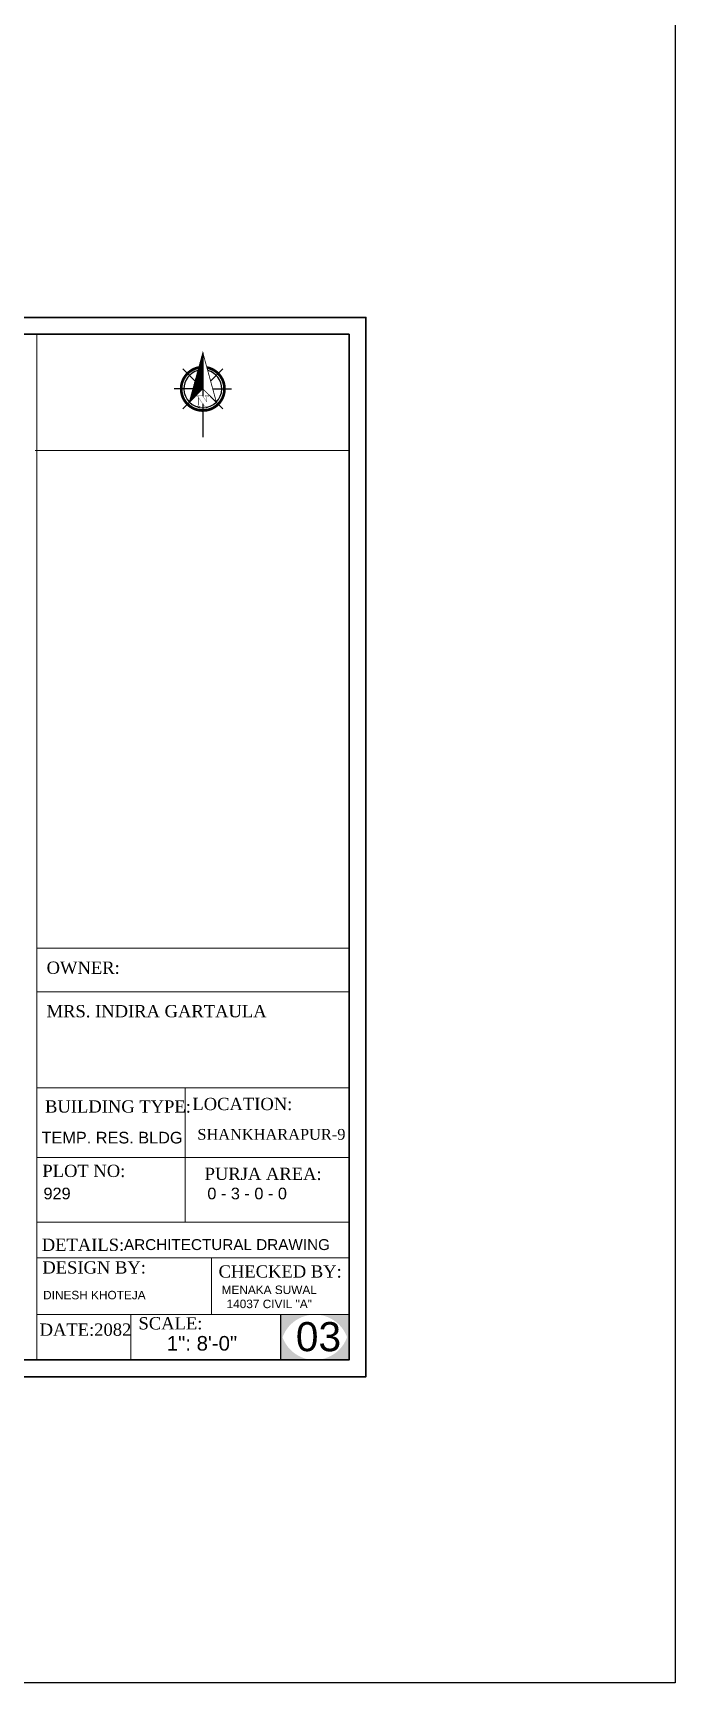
# Model space of a CAD drawing. Header units: inches. Extents: x 45643 to 78083, y -17830 to -3084.
# Drawn here: x 59446 to 59901, y -17830 to -16661 of the extents above; entities that cross this region are included whole.
import ezdxf

# ---------------------------------------------------------------- set-up
doc = ezdxf.new("R2010")
doc.units = ezdxf.units.IN
doc.header["$MEASUREMENT"] = 0
doc.layers.add('DIMENTION', color=8, linetype='Continuous')
doc.layers.add('Normal Wall', color=7, linetype='Continuous', lineweight=35, true_color=0xffaf89)
doc.layers.add('Rear Wall', color=7, linetype='Continuous', lineweight=20, true_color=0xd4e480)
for name, color, linetype, lineweight in [('REBARS', 50, 'Continuous', 20), ('Siteplan', 7, 'Continuous', 30), ('Text', 7, 'Continuous', 9)]:
    doc.layers.add(name, color=color, linetype=linetype, lineweight=lineweight)
doc.styles.get("Standard").update_dxf_attribs({"font": 'times.ttf'})
doc.styles.add('SwissBT', font='swiss.ttf', dxfattribs={"height": 12})

# ---------------------------------------------------------------- blocks, each defined once
blk = doc.blocks.new('*X798')
at = {"color": 0}
for p, q in [((145.56, -416.06), (147.62, -414)), ((145.76, -415.33), (147.62, -413.47)), ((145.96, -414.6), (147.62, -412.94)), ((146.16, -413.87), (147.62, -412.41)), ((146.36, -413.14), (147.62, -411.88)), ((146.55, -412.41), (147.62, -411.35)), ((146.75, -411.68), (147.62, -410.82)), ((146.95, -410.95), (147.62, -410.29)), ((147.15, -410.22), (147.62, -409.76)), ((147.35, -409.49), (147.62, -409.23)), ((147.55, -408.76), (147.62, -408.7)), ((143.36, -424.09), (147.62, -419.83)), ((143.56, -423.36), (147.62, -419.3)), ((143.76, -422.63), (147.62, -418.77)), ((143.96, -421.9), (147.62, -418.24)), ((144.16, -421.17), (147.62, -417.71)), ((144.36, -420.44), (147.62, -417.18)), ((144.56, -419.71), (147.62, -416.65)), ((144.76, -418.98), (147.62, -416.12)), ((144.96, -418.25), (147.62, -415.59)), ((145.16, -417.52), (147.62, -415.06)), ((145.36, -416.79), (147.62, -414.53)), ((142.76, -426.28), (147.62, -421.42)), ((142.96, -425.55), (147.62, -420.89)), ((143.16, -424.82), (147.62, -420.36))]:
    blk.add_line(p, q, dxfattribs=at)
blk = doc.blocks.new('NORTH_15')
for p, q in [((-2.87, 2.87), (-7.37, 7.37)), ((0, 3.66), (0, 10.62)), ((2.87, 2.87), (7.37, 7.37)), ((-13.37, 0), (2.72, 0)), ((5.49, 0), (17.83, 0)), ((-2.87, -2.87), (-7.37, -7.37)), ((0, -3.66), (0, -10.62)), ((2.87, -2.87), (7.37, -7.37))]:
    blk.add_line(p, q)
at = {"const_width": 1}
for points in [[(0, -8, 1), (0, 8, 0.359415), (-7.86, 1.52, 1)], [(-7.86, -1.52, 0.359415), (0, -8, 1)]]:
    blk.add_lwpolyline(points, format="xyb", dxfattribs=at)
for points, const_width in [([(4.96, -5.01), (-13.37, 0), (4.9, 5), (0, 0), (4.96, -5.01)], 0.3), ([(5.93, -1.55), (6, -1.55), (6.07, -1.54), (6.13, -1.53), (6.17, -1.52), (6.22, -1.51), (6.26, -1.49), (6.28, -1.47), (6.3, -1.45), (6.32, -1.42), (6.33, -1.39), (6.35, -1.34), (6.36, -1.29), (6.37, -1.23), (6.38, -1.16), (6.38, -1.08), (6.38, -1), (6.54, -1), (6.54, -2.34), (6.38, -2.34), (6.38, -2.3), (6.38, -2.23), (6.38, -2.16), (6.37, -2.09), (6.36, -2.04), (6.35, -1.99), (6.33, -1.95), (6.32, -1.91), (6.3, -1.88), (6.28, -1.86), (6.26, -1.83), (6.22, -1.81), (6.18, -1.8), (6.13, -1.78), (6.07, -1.77), (6.01, -1.76), (5.95, -1.76), (2.66, -1.76), (2.66, -2.34), (2.5, -2.34), (2.5, -0.16), (4.71, 1.44), (3.14, 1.44), (3.07, 1.44), (3, 1.43), (2.94, 1.42), (2.89, 1.41), (2.85, 1.4), (2.81, 1.38), (2.78, 1.36), (2.76, 1.34), (2.74, 1.31), (2.72, 1.27), (2.7, 1.22), (2.69, 1.17), (2.68, 1.11), (2.67, 1.04), (2.66, 0.97), (2.66, 0.89), (2.66, 0.87), (2.5, 0.87), (2.5, 2.21), (2.66, 2.21), (2.66, 2.17), (2.66, 2.09), (2.67, 2.03), (2.68, 1.97), (2.69, 1.91), (2.7, 1.86), (2.71, 1.82), (2.73, 1.78), (2.75, 1.76), (2.77, 1.74), (2.8, 1.72), (2.85, 1.7), (2.89, 1.68), (2.94, 1.67), (3, 1.66), (3.07, 1.66), (3.14, 1.66), (6.54, 1.66), (6.54, 0.75), (3.33, -1.55), (5.93, -1.55), (5.93, -1.55)], 0.1)]:
    blk.add_lwpolyline(points, dxfattribs=dict(const_width=const_width))
for start, end in [(90, 164.97304), (270, 90), (195.02696, 270)]:
    blk.add_arc((0, 0), 7, start, end)
at = {"rotation": 90}
blk.add_blockref('*X798', (-421.89, -147.62), dxfattribs=at)
blk = doc.blocks.new('A$C0BDB7EE9')
at = {"layer": 'Siteplan', "xscale": 2.999999999999779, "yscale": 2.999999999999779, "zscale": 2.999999999999779, "rotation": 247.8612575918487}
blk.add_blockref('NORTH_15', (20.2, 49.5), dxfattribs=at)
blk = doc.blocks.new('A$C327B4BBD')
at = {"layer": 'DIMENTION', "ltscale": 0.3, "xscale": 1.171875000000082, "yscale": 1.171875000000082, "zscale": 1.171875000000082, "rotation": 112.1387424081494}
blk.add_blockref('A$C0BDB7EE9', (16.1, 0), dxfattribs=at)

msp = doc.modelspace()

# ---------------------------------------------------------------- hatches: boundary and pattern name
msp.add_hatch(color=0).paths.add_polyline_path([(59669.69, -17568.99), (59645.38, -17568.99, -0.4142136), (59669.69, -17593.3)])
at = {"layer": 'Text'}
for points in [[(59645.38, -17568.99), (59621.07, -17568.99), (59621.07, -17593.3, -0.4142136)], [(59645.38, -17568.99), (59621.07, -17568.99), (59621.07, -17593.3, -0.4142136)], [(59669.69, -17568.99), (59645.38, -17568.99, -0.4142136), (59669.69, -17593.3)], [(59621.07, -17576.81), (59621.07, -17601.12), (59645.38, -17601.12, -0.4142136)], [(59621.07, -17576.81), (59621.07, -17601.12), (59645.38, -17601.12, -0.4142136)], [(59669.69, -17576.81, -0.4142136), (59645.38, -17601.12), (59669.69, -17601.12)], [(59669.69, -17576.81, -0.4142136), (59645.38, -17601.12), (59669.69, -17601.12)]]:
    msp.add_hatch(color=0, dxfattribs=at).paths.add_polyline_path(points)

# ---------------------------------------------------------------- linework, layer by layer
at = {"color": 0}
msp.add_line((59621.07, -17568.99), (59621.07, -17601.12), dxfattribs=at)
msp.add_line((59621.07, -17568.99), (59621.07, -17601.12), dxfattribs=at)
msp.add_lwpolyline([(57210.7, -15677.69), (59900.68, -15677.69), (59900.68, -17830.03), (57210.7, -17830.03)], close=True)
at = {"layer": 'Normal Wall'}
for points in [[(58623.6, -16862.5), (59681.6, -16862.5), (59681.6, -17613.03), (58623.6, -17613.03)], [(58623.6, -16862.5), (59681.6, -16862.5), (59681.6, -17613.03), (58623.6, -17613.03)], [(59669.69, -16874.41), (58647.41, -16874.41), (58647.41, -17601.12), (59669.69, -17601.12)], [(59669.69, -16874.41), (58647.41, -16874.41), (58647.41, -17601.12), (59669.69, -17601.12)]]:
    msp.add_lwpolyline(points, close=True, dxfattribs=at)
at = {"layer": 'Rear Wall'}
for p, q in [((59448.27, -17318.68), (59448.27, -16874.41)), ((59447.09, -16956.71), (59669.69, -16956.71)), ((59448.27, -17309.41), (59669.69, -17309.41)), ((59448.27, -17309.41), (59669.69, -17309.41)), ((59448.27, -17309.41), (59669.69, -17309.41)), ((59448.27, -17309.41), (59669.69, -17309.41)), ((59448.27, -17340.22), (59669.69, -17340.22)), ((59448.27, -17340.22), (59669.69, -17340.22)), ((59448.27, -17408.28), (59669.69, -17408.28)), ((59448.27, -17408.28), (59669.69, -17408.28)), ((59553.54, -17408.28), (59553.54, -17503.44)), ((59553.54, -17408.28), (59553.54, -17503.44)), ((59448.27, -17457.77), (59669.69, -17457.77)), ((59448.27, -17457.77), (59669.69, -17457.77)), ((59448.27, -17503.44), (59669.69, -17503.44)), ((59448.27, -17528.88), (59669.69, -17528.88)), ((59448.27, -17528.88), (59669.69, -17528.88)), ((59572.12, -17568.99), (59572.12, -17528.88)), ((59572.12, -17568.99), (59572.12, -17528.88)), ((59448.27, -17568.99), (59669.69, -17568.99)), ((59448.27, -17568.99), (59669.69, -17568.99)), ((59515.01, -17568.99), (59515.01, -17601.12)), ((59515.01, -17568.99), (59515.01, -17601.12))]:
    msp.add_line(p, q, dxfattribs=at)
msp.add_lwpolyline([(59448.27, -17309.41), (59669.69, -17309.41), (59669.69, -17601.12), (59448.27, -17601.12)], close=True, dxfattribs=at)
msp.add_lwpolyline([(59448.27, -17309.41), (59669.69, -17309.41), (59669.69, -17601.12), (59448.27, -17601.12)], close=True, dxfattribs=at)

# ---------------------------------------------------------------- block references
at = {"layer": 'REBARS', "xscale": 0.5459999999999999, "yscale": 0.5459999999999999, "zscale": 0.5459999999999999, "rotation": 270}
msp.add_blockref('A$C327B4BBD', (59565.97, -16938.49), dxfattribs=at)

# ---------------------------------------------------------------- texts
at = {"color": 0}
for s, p in [('OWNER:', (59455.27, -17327.56)), ('LOCATION:', (59558.61, -17424.11))]:
    msp.add_text(s, height=8.704, dxfattribs=at).set_placement(p)
at = {"layer": 'Text', "color": 0}
for s, height, p in [('OWNER:', 8.704, (59455.27, -17327.56)), ('MRS. INDIRA GARTAULA', 8.7044, (59455.27, -17358.37)), ('LOCATION:', 8.704, (59558.61, -17424.11)), ('CHECKED BY:', 8.7044, (59577.18, -17542.8)), ('CHECKED BY:', 8.7044, (59577.18, -17542.8)), ('SCALE:', 8.704, (59520.41, -17579.53)), ('SCALE:', 8.704, (59520.41, -17579.53)), ('DATE:2082', 8.704, (59450.32, -17584))]:
    msp.add_text(s, height=height, dxfattribs=at).set_placement(p)
at = {"layer": 'Text', "color": 0, "attachment_point": 1}
for s, insert, char_height, width in [('BUILDING TYPE:', (59454.19, -17417.19), 8.7044, 148.5551), ('BUILDING TYPE:', (59454.19, -17417.19), 8.7044, 148.5551), ('PLOT NO: ', (59452.29, -17462.8), 8.704, 138.0271), ('PLOT NO: ', (59452.29, -17462.8), 8.704, 138.0271), ('PURJA AREA:', (59567.3, -17464.9), 8.7044, 197.5821), ('PURJA AREA:', (59567.3, -17464.9), 8.7044, 197.5821), ('DETAILS: ', (59451.85, -17515.18), 8.704, 138.0271), ('DESIGN BY:', (59452.25, -17531.24), 8.704, 138.0271), ('DESIGN BY:', (59452.25, -17531.24), 8.704, 138.0271)]:
    msp.add_mtext(s, dxfattribs=dict(at, insert=insert, char_height=char_height, width=width))
at = {"layer": 'Text', "color": 0, "attachment_point": 1, "style": 'SwissBT'}
for s, insert, char_height, width in [('TEMP. RES. BLDG', (59451.69, -17439.49), 8.2555, 163.2142), ('929', (59453.07, -17479.07), 8.256, 163.2142), ('0 - 3 - 0 - 0', (59569.22, -17479.07), 8.2555, 163.2142), ('03', (59631.94, -17574.31), 20.639, 20.1585)]:
    msp.add_mtext(s, dxfattribs=dict(at, insert=insert, char_height=char_height, width=width))
at = {"layer": 'Text', "color": 0, "linetype": 'ByBlock', "insert": (59562.14, -17437.45), "char_height": 7.6711, "attachment_point": 1}
msp.add_mtext_dynamic_manual_height_columns('SHANKHARAPUR-9', width=381.0351, gutter_width=1.53, heights=[0], dxfattribs=at)
at = {"layer": 'Text', "color": 0, "linetype": 'ByBlock', "style": 'SwissBT'}
for s, insert, char_height, width, attachment_point in [('ARCHITECTURAL DRAWING', (59510.15, -17515.53), 7.7396, 268.5322, 1), ('DINESH KHOTEJA', (59452.81, -17552.18), 6, 201.5276, 1), ('MENAKA SUWAL\\P14037 CIVIL "A"', (59613.07, -17548.43), 6, 88.5492, 2)]:
    msp.add_mtext(s, dxfattribs=dict(at, insert=insert, char_height=char_height, width=width, attachment_point=attachment_point))
at = {"layer": 'Text', "color": 0, "ltscale": 0.5, "insert": (59540.49, -17584.18), "char_height": 10.319, "width": 127.5344, "attachment_point": 1, "style": 'SwissBT'}
msp.add_mtext('1": 8\'-0"', dxfattribs=at)
msp.add_mtext('1": 8\'-0"', dxfattribs=at)

doc.saveas('drawing.dxf')
